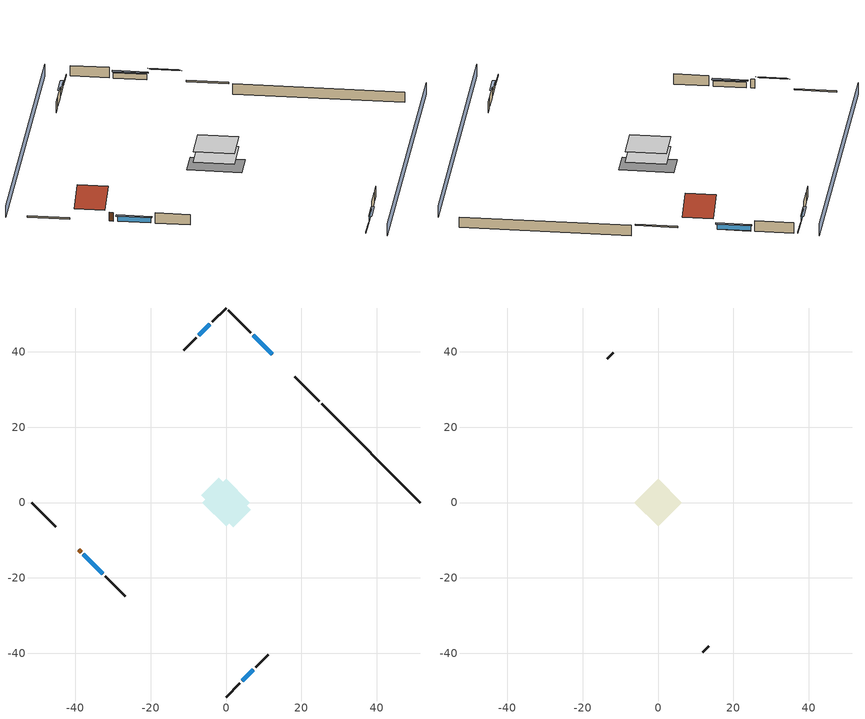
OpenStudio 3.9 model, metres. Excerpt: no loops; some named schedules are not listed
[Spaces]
conditioned space 1
 floor foundation (Slab1 construction): -6.55,1.87 -1.87,6.55 6.55,-1.87 1.87,-6.55 z-2.13
 floor adiabatic (AdiabaticFloorConstruction): -6.28,0 0,6.28 6.28,0 0,-6.28 z0.3
 wall outside (Wall1 construction): 6.55,45.07 0.66,50.97 z0.3:2.74
 wall outside (Wall2 construction): 7.95,-43.68 11.22,-40.4 z0.3:2.74
 wall outside (Wall3 construction): -32.12,-19.51 -26.76,-24.87 z0.3:2.74
 wall outside (Wall4 construction): -7.95,43.68 -11.22,40.4 z0.3:2.74
 wall outside (RimJoist1 construction): 24.76,26.86 18.27,33.35 z0.3:0.61
 wall outside (RimJoist2 construction): 0,-51.63 3.6,-48.03 z0.3:0.61
 wall outside (RimJoist3 construction): -51.63,0 -45.14,-6.49 z0.3:0.61
 wall outside (RimJoist4 construction): 0,51.63 -3.6,48.03 z0.3:0.61
 wall outside (AdiabaticWallConstruction): 12.27,39.36 7.21,44.42 / -37.83,-13.8 -32.77,-18.85 z0.3:1.52; 4.26,-47.37 7.29,-44.34 / -4.26,47.37 -7.29,44.34 z0.3:1.43
 wall outside (AdiabaticWallConstruction 1): -39.13,-12.5 -38.48,-13.14 z0.3:2.34
 wall foundation (FoundationWall1 construction): 51.63,0 25.42,26.21 z-2.13:0.3
 window (WindowConstruction): 12.27,39.36 7.21,44.42 z0.3:1.52
 window (WindowConstruction 1): 4.26,-47.37 7.29,-44.34 z0.3:1.43
 window (WindowConstruction 2): -37.83,-13.8 -32.77,-18.85 z0.3:1.52
 window (WindowConstruction 3): -4.26,47.37 -7.29,44.34 z0.3:1.43
 door (Door): -39.13,-12.5 -38.48,-13.14 z0.3:2.34
 ceiling adiabatic (AdiabaticFloorConstruction): 0,-6.28 6.28,0 0,6.28 -6.28,0 z0.3
attic - vented 1
 floor to conditioned space 1 (Floor1 construction Reversed): -6.28,0 0,6.28 6.28,0 0,-6.28 z2.74
 wall outside (Wall5 construction): 11.88,-39.75 13.47,-38.16 z0.3:2.74
 wall outside (Wall6 construction): -11.88,39.75 -13.47,38.16 z0.3:2.74
 roof outside (Roof1 construction): 12.92,38.7,2.74 8.72,34.5,5.71 13.42,29.81,5.71 17.62,34.01,2.74
 roof outside (Roof2 construction): -39.79,-11.84,2.74 -35.59,-7.64,5.71 -40.28,-2.94,5.71 -44.48,-7.14,2.74
shading: -3.23,54.86 -54.86,3.23 / 3.23,-54.86 54.86,-3.23 z0:2.74; 7,44.63 12.48,39.15 12.91,39.58 7.43,45.06 z1.83; 7.51,-44.12 4.04,-47.59 4.47,-48.02 7.94,-44.55 z1.74; -32.56,-19.07 -38.04,-13.58 -38.47,-14.02 -32.99,-19.5 z1.83; -7.51,44.12 -4.04,47.59 -4.47,48.02 -7.94,44.55 z1.74
[Site]
Portland Intl Arpt_OR: Latitude {deg}=45.59; Longitude {deg}=-122.6; Time Zone {hr}=-8; Elevation {m}=33; Terrain=Suburbs; Keep Site Location Information=Yes
[Site:GroundTemperature:Shallow]
10.2558, 8.96328, 8.85977, 9.47314, 11.9355, 14.3863, 16.5111, 17.8571, 17.9714, 16.8767, 14.8061, 12.4304
[Site:WaterMainsTemperature]
Calculation Method=Schedule; Temperature Schedule=mains temperature schedule
[Building]
Building 1
[Material] Roughness=Rough
Name | Thickness {m} | Conductivity {W/m-K} | Density {kg/m3} | Specific Heat {J/kg-K} | Thermal Absorptance | Solar Absorptance | Visible Absorptance
asphalt or fiberglass shingles | 0.00635 | 0.162714 | 1121.4 | 1465.45 | 0.9 | 0.85 | 0.85
roof rigid ins | 0.00281632 | 0.029427 | 32.04 | 1214.23 | 0.9 | 0.7 | 0.7
osb sheathing 0.5 in. | 0.0127 | 0.115458 | 512.64 | 1214.23 | 0.9 | 0.6 | 0.6
wood siding | 0.0254 | 0.102417 | 544.68 | 1172.36 | 0.9 | 0.85 | 0.85
osb sheathing 0.5 in. 1 | 0.0127 | 0.115458 | 512.64 | 1214.23 | 0.9 | 0.7 | 0.7
wall stud and cavity | 0.1397 | 0.550994 | 139.0536 | 1170.24 | 0.9 | 0.7 | 0.7
gypsum board | 0.0127 | 0.160291 | 801 | 837.4 | 0.9 | 0.6 | 0.6
wall stud and cavity 1 | 0.1397 | 0.727959 | 139.0536 | 1170.24 | 0.9 | 0.6 | 0.6
rim joist stud and cavity | 0.0508 | 0.178688 | 50.32683 | 1063.81 | 0.9 | 0.6 | 0.6
ceiling loosefill ins | 0.0846667 | 0.0480833 | 16.02 | 1046.75 | 0.9 | 0.7 | 0.7
ceiling stud and cavity | 0.1397 | 0.302811 | 65.682 | 1177.47 | 0.9 | 0.7 | 0.7
concrete 8.0 in. | 0.2032 | 1.803125 | 2242.8 | 837.4 | 0.9 | 0.7 | 0.7
gypsum board 1 | 0.0127 | 0.160291 | 801 | 837.4 | 0.9 | 0.7 | 0.7
concrete 4.0 in. | 0.1016 | 1.803125 | 2242.8 | 837.4 | 0.9 | 0.7 | 0.7
floor covering | 0.0127 | 0.0450781 | 54.468 | 1339.84 | 0.9 | 0.9 | 0.9
wood siding 1; wood siding 2 | 0.0254 | 0.102417 | 544.68 | 1172.36
wall rigid ins; floor rigid ins | 0.512978 | 0.029427 | 32.04 | 1214.23 | 0.9 | 0.7 | 0.7
wall stud and cavity 2 | 0.0889 | 0.380278 | 52.3479 | 1209.89 | 0.9 | 0.7 | 0.7
door material | 0.04445 | 0.0612267 | 512.64 | 1214.23 | 0.9 | 0.7 | 0.7
floor stud and cavity | 0.1397 | 1.75129 | 37.0049 | 1207.88 | 0.9 | 0.7 | 0.7
osb sheathing 0.75 in. | 0.01905 | 0.115458 | 512.64 | 1214.23 | 0.9 | 0.7 | 0.7
floor covering 1 | 0.0127 | 0.0433444 | 54.468 | 1339.84 | 0.9 | 0.6 | 0.6
wall stud and cavity 3 | 0.0889 | 0.391764 | 83.0341 | 1211.67 | 0.9 | 0.7 | 0.7
furniture material conditioned space 1 | 0.1524 | 0.115458 | 640.8 | 1214.23 | 0.9 | 0.6 | 0.6
[Construction]
Roof1 construction; Roof2 construction: asphalt or fiberglass shingles, roof rigid ins, osb sheathing 0.5 in.
Wall1 construction; Wall2 construction; Wall3 construction; Wall4 construction: wood siding, osb sheathing 0.5 in. 1, wall stud and cavity, gypsum board
Wall5 construction; Wall6 construction: wood siding, osb sheathing 0.5 in. 1, wall stud and cavity 1
RimJoist1 construction; RimJoist2 construction; RimJoist3 construction; RimJoist4 construction: wood siding, rim joist stud and cavity
Floor1 construction Reversed: gypsum board, ceiling stud and cavity, ceiling loosefill ins
FoundationWall1 construction: concrete 8.0 in., gypsum board 1
Slab1 construction: concrete 4.0 in., floor covering
WindowConstruction; WindowConstruction 1; WindowConstruction 2; WindowConstruction 3: WindowMaterial
AdiabaticWallConstruction: wood siding 1, wall rigid ins, wall stud and cavity 2, gypsum board
Door: door material
AdiabaticWallConstruction 1: wood siding 2, wall rigid ins, wall stud and cavity 2, gypsum board
AdiabaticFloorConstruction: floor stud and cavity, floor rigid ins, osb sheathing 0.75 in., floor covering 1
PartitionWallConstruction: gypsum board, wall stud and cavity 3, gypsum board
furniture construction conditioned space 1: furniture material conditioned space 1
[WindowMaterial:SimpleGlazingSystem]
WindowMaterial: U-Factor {W/m2-K}=2.78222; Solar Heat Gain Coefficient=0.56
[ThermalZone] Multiplier=1; Use Ideal Air Loads=No
Name | Volume {m3} | Thermostat
conditioned space | 384.656 | conditioned space temperature setpoint
attic - vented | 52.212
[Sizing:Zone]
attic - vented: Zone Cooling Design Supply Air Temperature Input Method=SupplyAirTemperature; Zone Cooling Design Supply Air Temperature {C}=14; Zone Cooling Design Supply Air Temperature Difference {deltaC}=11.11; Zone Heating Design Supply Air Temperature Input Method=SupplyAirTemperature; Zone Heating Design Supply Air Temperature {C}=40; Zone Heating Design Supply Air Temperature Difference {deltaC}=11.11; Zone Cooling Design Supply Air Humidity Ratio {kg-H2O/kg-air}=0.0085; Zone Heating Design Supply Air Humidity Ratio {kg-H2O/kg-air}=0.008; Cooling Design Air Flow Method=DesignDay; Heating Design Air Flow Method=DesignDay; Account for Dedicated Outdoor Air System=No; Dedicated Outdoor Air System Control Strategy=NeutralSupplyAir; Dedicated Outdoor Air Low Setpoint Temperature for Design {C}=autosize; Dedicated Outdoor Air High Setpoint Temperature for Design {C}=autosize; Zone Load Sizing Method=Sensible Load Only No Latent Load; Zone Latent Cooling Design Supply Air Humidity Ratio Input Method=HumidityRatioDifference; Zone Cooling Design Supply Air Humidity Ratio Difference {kgWater/kgDryAir}=0.005; Zone Latent Heating Design Supply Air Humidity Ratio Input Method=HumidityRatioDifference; Zone Humidification Design Supply Air Humidity Ratio Difference {kgWater/kgDryAir}=0.005; Sizing Option=Coincident
[Space]
Name | Thermal Zone | Volume {m3}
conditioned space 1 | conditioned space | 384.656
attic - vented 1 | attic - vented | 52.212
[ThermostatSetpoint:DualSetpoint]
conditioned space temperature setpoint: Heating Setpoint Temperature Schedule=heating setpoint; Cooling Setpoint Temperature Schedule=cooling setpoint; Temperature Difference Between Cutout And Setpoint {deltaC}=0
[Foundation:Kiva]
Foundation Kiva 1: Initial Indoor Air Temperature {C}=16.6667; Wall Height Above Grade {m}=0.3048; Wall Depth Below Slab {m}=0.2032
[Foundation:Kiva:Settings]
Soil Conductivity {W/m-K}=1.3848; Soil Density {kg/m3}=1842.3; Soil Specific Heat {J/kg-K}=418.7; Ground Solar Absorptivity=0.9; Ground Thermal Absorptivity=0.9; Ground Surface Roughness {m}=0.03; Far-Field Width {m}=40; Deep-Ground Boundary Condition=ZeroFlux; Deep-Ground Depth {m}=40; Minimum Cell Dimension {m}=0.2; Maximum Cell Growth Coefficient=3; Simulation Timestep=Timestep
[SurfaceProperty:ExposedFoundationPerimeter]
Slab1: Exposed Perimeter Calculation Method=TotalExposedPerimeter; Total Exposed Perimeter {m}=37.06368
[SurfaceProperty:IncidentSolarMultiplier] Incident Solar Multiplier=1; Incident Solar Multiplier Schedule=trans schedule winter=0.85 summer=0.7
Window1; Window2; Window3; Window4
[InternalMass:Definition] Design Level Calculation Method=SurfaceArea
Name | Construction | Surface Area {m2}
partition wall mass | PartitionWallConstruction | 157.749
furniture mass conditioned space 1 | furniture construction conditioned space 1 | 63.09974
[InternalMass] Space or SpaceType=conditioned space 1; Multiplier=1
Name | Internal Mass Definition
partition wall mass | partition wall mass
furniture mass conditioned space 1 | furniture mass conditioned space 1
[Fan:SystemModel]
central ac and furnace supply fan: Availability Schedule=Always On Discrete; Design Maximum Air Flow Rate {m3/s}=0.434664; Speed Control Method=Discrete; Electric Power Minimum Flow Rate Fraction=0.2; Design Pressure Rise {Pa}=500; Motor Efficiency=1; Motor In Air Stream Fraction=1; Design Electric Power Consumption {W}=autosize; Design Power Sizing Method=PowerPerFlow; Electric Power Per Unit Flow Rate {W/(m3/s)}=794.58; Electric Power Per Unit Flow Rate Per Unit Pressure {W-s/m3-Pa}=1.66667; Fan Total Efficiency=0.7; Motor Loss Radiative Fraction=0; Speed Flow Fraction 1=0.74159; Speed Electric Power Fraction 1=0.40783; Speed Flow Fraction 2=1; Speed Electric Power Fraction 2=1
[EnergyManagementSystem:Sensor]
Name | Output Variable or Output Meter Index Key | Output Variable or Output Meter
central_ac_and_furnace_supply_fan_s; central_ac_and_furnace_supply_fan_s_1 | central ac and furnace supply fan | Fan Electricity Energy
water_heater_T_set | water heater setpoint | Schedule Value
out_pb_s |  | Site Outdoor Air Barometric Pressure
out_wt_s |  | Site Outdoor Air Humidity Ratio
site_vw_s |  | Site Wind Speed
cool_season | cooling season schedule | Schedule Value
central_ac_and_furnace_airloop_Fan_RTF_s | central ac and furnace supply fan | Fan Runtime Fraction Speed 1
central_ac_and_furnace_airloop_Fan_RTF_s_1 | central ac and furnace supply fan | Fan Runtime Fraction Speed 2
natural_vent_s | natural vent schedule | Schedule Value
htg_sp_s | heating setpoint | Schedule Value
clg_sp_s | cooling setpoint | Schedule Value
mech_vent_range_fan_0_sch_s | mech vent range fan 0 schedule | Schedule Value
mech_vent_bath_fan_0_sch_s | mech vent bath fan 0 schedule | Schedule Value
clothes_dryer_exhaust_0_sch_s | clothes_dryer | Schedule Value
htg_load_cond |  | Heating:EnergyTransfer:Zone:CONDITIONED SPACE
clg_load_cond |  | Cooling:EnergyTransfer:Zone:CONDITIONED SPACE
s_conv | Floor1 | Surface Inside Face Convection Heat Gain Energy
s_ig | Floor1 | Surface Inside Face Internal Gains Radiation Heat Gain Energy
s_sol | Floor1 | Surface Inside Face Solar Radiation Heat Gain Energy
s_lgt | Floor1 | Surface Inside Face Lights Radiation Heat Gain Energy
s_surf | Floor1 | Surface Inside Face Net Surface Thermal Radiation Heat Gain Energy
s_conv_1 | FoundationWall1 | Surface Inside Face Convection Heat Gain Energy
s_ig_1 | FoundationWall1 | Surface Inside Face Internal Gains Radiation Heat Gain Energy
s_sol_1 | FoundationWall1 | Surface Inside Face Solar Radiation Heat Gain Energy
s_lgt_1 | FoundationWall1 | Surface Inside Face Lights Radiation Heat Gain Energy
s_surf_1 | FoundationWall1 | Surface Inside Face Net Surface Thermal Radiation Heat Gain Energy
s_conv_2 | inferred conditioned ceiling | Surface Inside Face Convection Heat Gain Energy
s_ig_2 | inferred conditioned ceiling | Surface Inside Face Internal Gains Radiation Heat Gain Energy
s_sol_2 | inferred conditioned ceiling | Surface Inside Face Solar Radiation Heat Gain Energy
s_lgt_2 | inferred conditioned ceiling | Surface Inside Face Lights Radiation Heat Gain Energy
s_surf_2 | inferred conditioned ceiling | Surface Inside Face Net Surface Thermal Radiation Heat Gain Energy
s_conv_3 | inferred conditioned floor | Surface Inside Face Convection Heat Gain Energy
s_ig_3 | inferred conditioned floor | Surface Inside Face Internal Gains Radiation Heat Gain Energy
s_sol_3 | inferred conditioned floor | Surface Inside Face Solar Radiation Heat Gain Energy
s_lgt_3 | inferred conditioned floor | Surface Inside Face Lights Radiation Heat Gain Energy
s_surf_3 | inferred conditioned floor | Surface Inside Face Net Surface Thermal Radiation Heat Gain Energy
s_conv_4 | RimJoist1 | Surface Inside Face Convection Heat Gain Energy
s_ig_4 | RimJoist1 | Surface Inside Face Internal Gains Radiation Heat Gain Energy
s_sol_4 | RimJoist1 | Surface Inside Face Solar Radiation Heat Gain Energy
s_lgt_4 | RimJoist1 | Surface Inside Face Lights Radiation Heat Gain Energy
s_surf_4 | RimJoist1 | Surface Inside Face Net Surface Thermal Radiation Heat Gain Energy
s_conv_5 | RimJoist2 | Surface Inside Face Convection Heat Gain Energy
s_ig_5 | RimJoist2 | Surface Inside Face Internal Gains Radiation Heat Gain Energy
s_sol_5 | RimJoist2 | Surface Inside Face Solar Radiation Heat Gain Energy
s_lgt_5 | RimJoist2 | Surface Inside Face Lights Radiation Heat Gain Energy
s_surf_5 | RimJoist2 | Surface Inside Face Net Surface Thermal Radiation Heat Gain Energy
s_conv_6 | RimJoist3 | Surface Inside Face Convection Heat Gain Energy
s_ig_6 | RimJoist3 | Surface Inside Face Internal Gains Radiation Heat Gain Energy
s_sol_6 | RimJoist3 | Surface Inside Face Solar Radiation Heat Gain Energy
s_lgt_6 | RimJoist3 | Surface Inside Face Lights Radiation Heat Gain Energy
s_surf_6 | RimJoist3 | Surface Inside Face Net Surface Thermal Radiation Heat Gain Energy
s_conv_7 | RimJoist4 | Surface Inside Face Convection Heat Gain Energy
s_ig_7 | RimJoist4 | Surface Inside Face Internal Gains Radiation Heat Gain Energy
s_sol_7 | RimJoist4 | Surface Inside Face Solar Radiation Heat Gain Energy
s_lgt_7 | RimJoist4 | Surface Inside Face Lights Radiation Heat Gain Energy
s_surf_7 | RimJoist4 | Surface Inside Face Net Surface Thermal Radiation Heat Gain Energy
s_conv_8 | Slab1 | Surface Inside Face Convection Heat Gain Energy
s_ig_8 | Slab1 | Surface Inside Face Internal Gains Radiation Heat Gain Energy
s_sol_8 | Slab1 | Surface Inside Face Solar Radiation Heat Gain Energy
s_lgt_8 | Slab1 | Surface Inside Face Lights Radiation Heat Gain Energy
s_surf_8 | Slab1 | Surface Inside Face Net Surface Thermal Radiation Heat Gain Energy
ss_sol | Door1 | Surface Inside Face Solar Radiation Heat Gain Energy
ss_lgt | Door1 | Surface Inside Face Lights Radiation Heat Gain Energy
ss_conv | Door1 | Surface Inside Face Convection Heat Gain Energy
ss_ig | Door1 | Surface Inside Face Internal Gains Radiation Heat Gain Energy
ss_surf | Door1 | Surface Inside Face Net Surface Thermal Radiation Heat Gain Energy
ss_conv_1 | Window1 | Surface Inside Face Convection Heat Gain Energy
ss_ig_1 | Window1 | Surface Inside Face Internal Gains Radiation Heat Gain Energy
ss_surf_1 | Window1 | Surface Inside Face Net Surface Thermal Radiation Heat Gain Energy
ss_trans_in | Window1 | Surface Window Transmitted Solar Radiation Rate
ss_back_out | Window1 | Surface Window Shortwave from Zone Back Out Window Heat Transfer Rate
ss_trans_out | Window1 | Surface Inside Face Initial Transmitted Diffuse Transmitted Out Window Solar Radiation Rate
ss_conv_2 | Window2 | Surface Inside Face Convection Heat Gain Energy
ss_ig_2 | Window2 | Surface Inside Face Internal Gains Radiation Heat Gain Energy
ss_surf_2 | Window2 | Surface Inside Face Net Surface Thermal Radiation Heat Gain Energy
ss_trans_in_1 | Window2 | Surface Window Transmitted Solar Radiation Rate
ss_back_out_1 | Window2 | Surface Window Shortwave from Zone Back Out Window Heat Transfer Rate
ss_trans_out_1 | Window2 | Surface Inside Face Initial Transmitted Diffuse Transmitted Out Window Solar Radiation Rate
ss_conv_3 | Window3 | Surface Inside Face Convection Heat Gain Energy
ss_ig_3 | Window3 | Surface Inside Face Internal Gains Radiation Heat Gain Energy
ss_surf_3 | Window3 | Surface Inside Face Net Surface Thermal Radiation Heat Gain Energy
ss_trans_in_2 | Window3 | Surface Window Transmitted Solar Radiation Rate
ss_back_out_2 | Window3 | Surface Window Shortwave from Zone Back Out Window Heat Transfer Rate
ss_trans_out_2 | Window3 | Surface Inside Face Initial Transmitted Diffuse Transmitted Out Window Solar Radiation Rate
ss_conv_4 | Window4 | Surface Inside Face Convection Heat Gain Energy
ss_ig_4 | Window4 | Surface Inside Face Internal Gains Radiation Heat Gain Energy
ss_surf_4 | Window4 | Surface Inside Face Net Surface Thermal Radiation Heat Gain Energy
ss_trans_in_3 | Window4 | Surface Window Transmitted Solar Radiation Rate
ss_back_out_3 | Window4 | Surface Window Shortwave from Zone Back Out Window Heat Transfer Rate
ss_trans_out_3 | Window4 | Surface Inside Face Initial Transmitted Diffuse Transmitted Out Window Solar Radiation Rate
s_conv_9 | Wall1 | Surface Inside Face Convection Heat Gain Energy
s_ig_9 | Wall1 | Surface Inside Face Internal Gains Radiation Heat Gain Energy
s_sol_9 | Wall1 | Surface Inside Face Solar Radiation Heat Gain Energy
s_lgt_9 | Wall1 | Surface Inside Face Lights Radiation Heat Gain Energy
s_surf_9 | Wall1 | Surface Inside Face Net Surface Thermal Radiation Heat Gain Energy
s_conv_10 | Wall2 | Surface Inside Face Convection Heat Gain Energy
s_ig_10 | Wall2 | Surface Inside Face Internal Gains Radiation Heat Gain Energy
s_sol_10 | Wall2 | Surface Inside Face Solar Radiation Heat Gain Energy
s_lgt_10 | Wall2 | Surface Inside Face Lights Radiation Heat Gain Energy
s_surf_10 | Wall2 | Surface Inside Face Net Surface Thermal Radiation Heat Gain Energy
s_conv_11 | Wall3 | Surface Inside Face Convection Heat Gain Energy
s_ig_11 | Wall3 | Surface Inside Face Internal Gains Radiation Heat Gain Energy
s_sol_11 | Wall3 | Surface Inside Face Solar Radiation Heat Gain Energy
s_lgt_11 | Wall3 | Surface Inside Face Lights Radiation Heat Gain Energy
s_surf_11 | Wall3 | Surface Inside Face Net Surface Thermal Radiation Heat Gain Energy
s_conv_12 | Wall4 | Surface Inside Face Convection Heat Gain Energy
s_ig_12 | Wall4 | Surface Inside Face Internal Gains Radiation Heat Gain Energy
s_sol_12 | Wall4 | Surface Inside Face Solar Radiation Heat Gain Energy
s_lgt_12 | Wall4 | Surface Inside Face Lights Radiation Heat Gain Energy
s_surf_12 | Wall4 | Surface Inside Face Net Surface Thermal Radiation Heat Gain Energy
im_conv | furniture mass conditioned space 1 | Surface Inside Face Convection Heat Gain Energy
im_ig | furniture mass conditioned space 1 | Surface Inside Face Internal Gains Radiation Heat Gain Energy
im_sol | furniture mass conditioned space 1 | Surface Inside Face Solar Radiation Heat Gain Energy
im_lgt | furniture mass conditioned space 1 | Surface Inside Face Lights Radiation Heat Gain Energy
im_surf | furniture mass conditioned space 1 | Surface Inside Face Net Surface Thermal Radiation Heat Gain Energy
im_conv_1 | partition wall mass | Surface Inside Face Convection Heat Gain Energy
im_ig_1 | partition wall mass | Surface Inside Face Internal Gains Radiation Heat Gain Energy
im_sol_1 | partition wall mass | Surface Inside Face Solar Radiation Heat Gain Energy
im_lgt_1 | partition wall mass | Surface Inside Face Lights Radiation Heat Gain Energy
im_surf_1 | partition wall mass | Surface Inside Face Net Surface Thermal Radiation Heat Gain Energy
airflow_gain | infil flow | Infiltration Sensible Heat Gain Energy
airflow_loss | infil flow | Infiltration Sensible Heat Loss Energy
airflow_gain_1 | natural vent flow | Infiltration Sensible Heat Gain Energy
airflow_loss_1 | natural vent flow | Infiltration Sensible Heat Loss Energy
airflow_gain_2 | whole house fan flow | Infiltration Sensible Heat Gain Energy
airflow_loss_2 | whole house fan flow | Infiltration Sensible Heat Loss Energy
mv_conv | mech vent bath fan 0 | Electric Equipment Convective Heating Energy
mv_rad | mech vent bath fan 0 | Electric Equipment Radiant Heating Energy
mv_conv_1 | mech vent house fan | Electric Equipment Convective Heating Energy
mv_rad_1 | mech vent house fan | Electric Equipment Radiant Heating Energy
mv_conv_2 | mech vent house fan cfis | Electric Equipment Convective Heating Energy
mv_rad_2 | mech vent house fan cfis | Electric Equipment Radiant Heating Energy
mv_conv_3 | mech vent range fan 0 | Electric Equipment Convective Heating Energy
mv_rad_3 | mech vent range fan 0 | Electric Equipment Radiant Heating Energy
[ElectricEquipment:Definition] Design Level Calculation Method=EquipmentLevel
Name | Design Level {W} | Fraction Latent | Fraction Radiant | Fraction Lost
ceiling fan | 16.8597 | 0 | 0.558 | 0
clothes washer | 432.185 | 0.03 | 0.162 | 0.7
clothes dryer | 8615.05 | 0.015 | 0.081 | 0.85
dishwasher | 629.814 | 0.3 | 0.18 | 0.4
fridge | 54.7945 | 0 | 0.6 | 0
freezer | 194.914 | 0 | 0.6 | 0
cooking range | 91.1181 | 0.16 | 0.384 | 0.2
misc tv | 922.6 | 0 | 0.6 | 0
misc plug loads | 415.796 | 0.021 | 0.558 | 0.049
whole house fan; mech vent house fan | 0 | 0 | 0 | 1
mech vent house fan cfis | 0 | 0 | 0 | 0
mech vent range fan 0; mech vent bath fan 0 | 30 | 0 | 0 | 1
[ElectricEquipment] Space or SpaceType=conditioned space 1
Name | Electric Equipment Definition | Schedule
ceiling fan | ceiling fan | ceiling_fan
clothes washer | clothes washer | clothes_washer
clothes dryer | clothes dryer | clothes_dryer
dishwasher | dishwasher | dishwasher
fridge | fridge | fridge schedule
freezer | freezer | freezer schedule
cooking range | cooking range | cooking_range
misc tv | misc tv | plug_loads_tv
misc plug loads | misc plug loads | plug_loads_other
whole house fan | whole house fan | Always On Discrete
mech vent house fan | mech vent house fan | mech vent house fan schedule
mech vent house fan cfis | mech vent house fan cfis | mech vent house fan cfis schedule
mech vent range fan 0 | mech vent range fan 0 | mech vent range fan 0 schedule
mech vent bath fan 0 | mech vent bath fan 0 | mech vent bath fan 0 schedule
[OtherEquipment:Definition] Design Level Calculation Method=EquipmentLevel
Name | Design Level {W} | Fraction Latent | Fraction Radiant | Fraction Lost
water heater sens; mech vent house fan sensible load | 0 | 0 | 0 | 0
water heater lat; mech vent house fan latent load | 0 | 1 | 0 | 0
water heater energy adjustment1 | 0.01 | 0 | 0 | 1
clothes dryer 2 | 0 | 0.015 | 0.081 | 0.85
cooking range 2 | 2670.41 | 0.16 | 0.384 | 0.2
general water use sensible | -79.8895 | 0 | 0.6 | 0
general water use latent | 81.0615 | 1 | 0 | 0
[OtherEquipment] Space or SpaceType=conditioned space 1
Name | Other Equipment Definition | Schedule | Fuel Type
water heater sens | water heater sens | Always On Discrete
water heater lat | water heater lat | Always On Discrete
water heater energy adjustment1 | water heater energy adjustment1 | Always On Discrete | Electricity
clothes dryer 1 | clothes dryer 2 | clothes_dryer | Electricity
cooking range 1 | cooking range 2 | cooking_range | NaturalGas
general water use sensible | general water use sensible | general water use schedule
general water use latent | general water use latent | general water use schedule
mech vent house fan sensible load | mech vent house fan sensible load | Always On Discrete
mech vent house fan latent load | mech vent house fan latent load | Always On Discrete
[WaterUse:Equipment:Definition]
Name | Peak Flow Rate {m3/s}
clothes washer | 1.88137e-05
dishwasher | 1.1909e-05
[Lights:Definition]
interior lighting: Design Level Calculation Method=LightingLevel; Lighting Level {W}=333.646; Fraction Radiant=0.6; Fraction Visible=0.2; Return Air Fraction=0
[Lights]
interior lighting: Lights Definition=interior lighting; Space or SpaceType=conditioned space 1; Schedule=lighting_interior; Fraction Replaceable=1
[Exterior:Lights:Definition]
exterior lighting: Design Level {W}=7.09205
[Exterior:Lights]
exterior lighting: Exterior Lights Definition=exterior lighting; Schedule=exterior lighting schedule
[People:Definition]
occupants: Number of People Calculation Method=People; Number of People {people}=4; Fraction Radiant=0.314171; Sensible Heat Fraction=0.56303; Carbon Dioxide Generation Rate {m3/s-W}=0; Enable ASHRAE 55 Comfort Warnings=No; Mean Radiant Temperature Calculation Type=EnclosureAveraged
[People]
occupants: People Definition=occupants; Space or SpaceType=conditioned space 1; Number of People Schedule=occupants; Activity Level Schedule=occupants activity schedule; Multiplier=1
[SpaceInfiltration:DesignFlowRate] Space or SpaceType=conditioned space 1; Schedule=Always On Discrete; Design Flow Rate Calculation Method=Flow/Space; Design Flow Rate {m3/s}=0
natural vent flow; whole house fan flow; infil flow
[ZoneMixing]
whole house fan mix: Zone or Space=attic - vented; Schedule=Always On Continuous; Design Flow Rate Calculation Method=Flow/Zone; Design Flow Rate {m3/s}=0; Source Zone or Space=conditioned space
[SpaceInfiltration:EffectiveLeakageArea]
infil attic - vented 1: Space or SpaceType=attic - vented 1; Schedule=Always On Discrete; Effective Air Leakage Area {cm2}=2628.89; Stack Coefficient=0.000138095; Wind Coefficient=3.40344e-05
